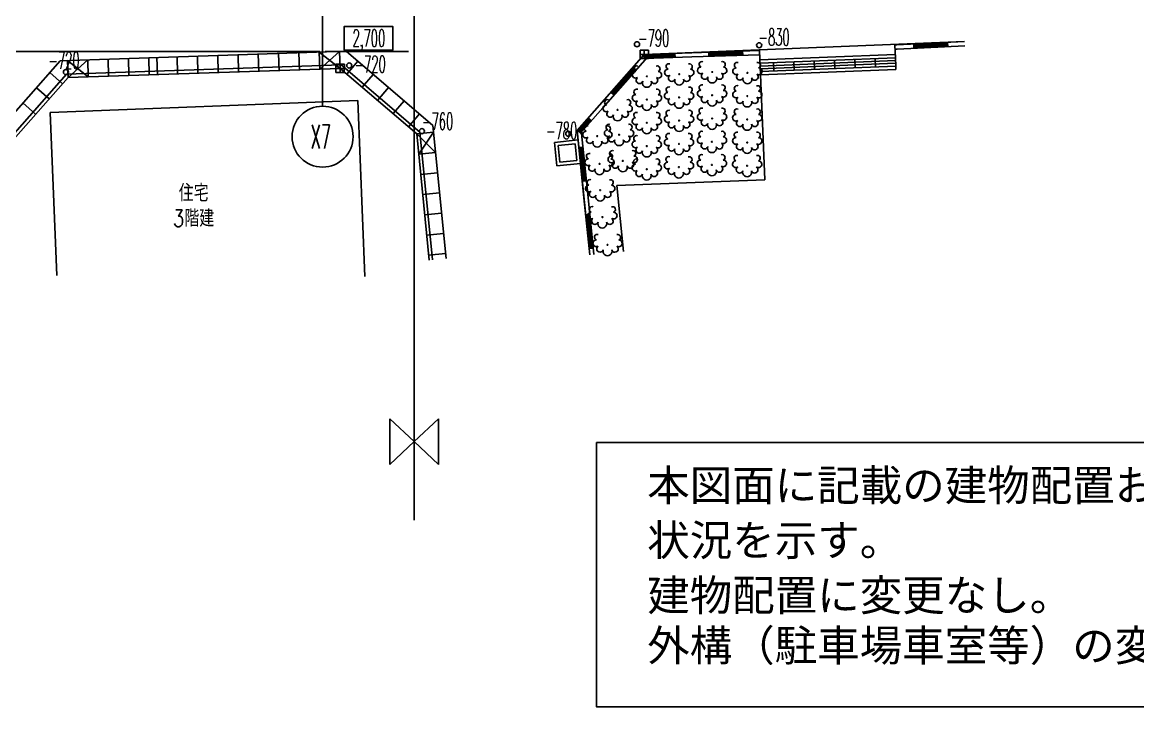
# Model space of a CAD drawing. Header units: millimetres. Extents: x 5204 to 163252, y 3613 to 115772.
# Drawn here: x 77475 to 110411, y 8128 to 28339 of the extents above; entities that cross this region are included whole.
import ezdxf

# ---------------------------------------------------------------- set-up
doc = ezdxf.new("R2010")
doc.units = ezdxf.units.MM
doc.header["$LTSCALE"] = 0.2
doc.linetypes.add('CENTER', pattern=[50.8, 31.75, -6.35, 6.35, -6.35])
for name, color, linetype in [('0-1', 7, 'Continuous'), ('1_文字', 3, 'Continuous'), ('92 設備記述', 3, 'Continuous')]:
    doc.layers.add(name, color=color, linetype=linetype)
doc.layers.add('A_通芯', color=8, linetype='Continuous', plot=False)
doc.styles.get("Standard").update_dxf_attribs({"font": 'simplex.shx', "width": 0.8, "height": 700, "bigfont": 'extfont2.shx'})
doc.styles.add('Standard-A', font='romans.shx', dxfattribs={"bigfont": 'extfont2.shx'})
doc.styles.add('ゴシック', font='MS Gothic.ttf', dxfattribs={"height": 4})

msp = doc.modelspace()

# ---------------------------------------------------------------- linework, layer by layer
at = {"layer": '0-1', "color": 7}
for p, q in [((89042, 13635), (89042, 33112)), ((87036, 27485), (78592, 27202)), ((89600, 25291), (87036, 27485)), ((76320, 24626), (78592, 27202)), ((89986, 21359), (89600, 25291))]:
    msp.add_line(p, q, dxfattribs=at)
at = {"layer": '0-1', "color": 7, "linetype": 'Continuous'}
for p, q in [((95842, 27391), (105296, 27770)), ((103298, 27671), (103241, 27668)), ((103256, 27288), (103241, 27668)), ((105296, 27770), (103298, 27671)), ((104797, 27733), (103798, 27683)), ((103798, 27696), (103804, 27571)), ((103799, 27671), (104798, 27721)), ((104798, 27708), (103799, 27659)), ((103800, 27646), (104799, 27696)), ((104799, 27683), (103801, 27634)), ((103801, 27621), (104800, 27671)), ((104796, 27746), (104803, 27621)), ((86182, 27475), (38302, 27475)), ((82661, 26838), (82644, 27338)), ((83261, 26858), (83244, 27358)), ((83861, 26878), (83844, 27378)), ((84460, 26898), (84443, 27398)), ((85060, 26918), (85043, 27418)), ((85660, 26938), (85643, 27438)), ((86262, 27475), (86182, 27475)), ((86259, 26958), (86242, 27458)), ((86242, 27458), (86859, 26979)), ((86259, 26958), (86842, 27478)), ((86342, 27475), (86342, 27511)), ((86342, 27475), (86342, 27511)), ((86422, 27475), (86502, 27475)), ((88882, 27475), (86502, 27475)), ((86859, 26979), (86842, 27478)), ((93857, 25140), (95842, 27391)), ((95842, 27391), (94519, 25891)), ((95717, 27267), (95717, 27517)), ((95717, 27517), (95967, 27516)), ((95717, 27392), (95967, 27391)), ((95842, 27516), (95842, 27266)), ((97245, 27439), (95842, 27391)), ((96746, 27410), (95843, 27379)), ((95843, 27366), (96746, 27397)), ((96747, 27385), (95843, 27354)), ((95844, 27341), (96747, 27372)), ((96748, 27360), (95844, 27329)), ((95845, 27316), (96748, 27347)), ((95967, 27516), (95967, 27266)), ((96745, 27422), (96750, 27297)), ((99244, 27508), (97245, 27439)), ((99248, 27383), (97249, 27315)), ((98745, 27478), (97745, 27444)), ((97745, 27457), (97749, 27332)), ((97746, 27432), (98745, 27466)), ((98746, 27453), (97746, 27419)), ((97747, 27407), (98746, 27441)), ((98746, 27428), (97747, 27394)), ((97747, 27382), (98747, 27416)), ((98747, 27404), (97748, 27369)), ((97748, 27357), (98748, 27391)), ((98748, 27379), (97749, 27344)), ((98744, 27491), (98749, 27366)), ((99397, 23691), (99244, 27508)), ((99255, 27228), (103252, 27388)), ((103304, 27546), (103247, 27543)), ((105302, 27645), (103304, 27546)), ((104801, 27658), (103802, 27609)), ((103802, 27596), (104801, 27646)), ((104802, 27633), (103803, 27584)), ((86894, 27080), (78778, 26808)), ((78825, 26710), (78808, 27209)), ((78808, 27209), (79424, 26730)), ((78825, 26710), (79408, 27229)), ((79424, 26730), (79408, 27229)), ((80024, 26750), (80007, 27249)), ((80624, 26770), (80607, 27270)), ((81223, 26790), (81207, 27290)), ((81462, 26798), (81445, 27298)), ((82062, 26818), (82045, 27318)), ((86734, 26854), (86734, 27104)), ((86734, 27104), (86984, 27103)), ((86859, 27104), (86859, 26854)), ((89218, 25092), (86894, 27080)), ((86984, 27103), (86983, 26853)), ((87053, 26812), (87378, 27192)), ((95936, 27309), (94613, 25809)), ((95521, 27008), (94859, 26258)), ((95511, 27016), (95605, 26934)), ((95967, 27266), (95717, 27267)), ((96748, 27335), (95845, 27304)), ((95846, 27291), (96749, 27322)), ((97249, 27315), (95846, 27266)), ((96749, 27310), (95846, 27279)), ((99259, 27128), (103256, 27288)), ((99262, 27048), (103259, 27208)), ((99266, 26968), (103262, 27128)), ((99269, 26888), (103266, 27048)), ((99669, 26904), (99659, 27144)), ((100268, 26928), (100258, 27168)), ((100868, 26952), (100858, 27192)), ((100868, 26952), (100858, 27192)), ((101467, 26976), (101457, 27216)), ((101467, 26976), (101457, 27216)), ((102067, 27000), (102057, 27240)), ((102666, 27024), (102656, 27264)), ((103266, 27048), (103256, 27288)), ((103270, 26948), (103266, 27048)), ((76736, 24492), (78778, 26808)), ((76840, 24459), (78825, 26710)), ((78288, 26857), (78663, 26526)), ((86859, 26979), (78825, 26710)), ((86734, 26979), (86984, 26978)), ((86983, 26853), (86734, 26854)), ((89122, 25042), (86859, 26979)), ((87509, 26422), (87834, 26802)), ((94869, 26250), (95530, 27000)), ((95540, 26991), (94878, 26241)), ((94887, 26233), (95549, 26983)), ((95558, 26975), (94897, 26225)), ((94906, 26217), (95568, 26967)), ((95577, 26958), (94916, 26208)), ((94925, 26200), (95586, 26950)), ((95596, 26942), (94934, 26192)), ((99273, 26788), (103270, 26948)), ((77891, 26407), (78266, 26076)), ((87965, 26032), (88290, 26412)), ((87385, 26031), (78300, 25672)), ((87385, 26031), (87590, 20835)), ((88421, 25642), (88746, 26022)), ((94850, 26266), (94944, 26184)), ((77494, 25957), (77869, 25626)), ((94519, 25891), (93857, 25140)), ((94613, 25809), (93951, 25058)), ((78300, 25672), (78490, 20861)), ((88877, 25252), (89202, 25632)), ((94198, 25508), (93867, 25132)), ((93876, 25124), (94207, 25500)), ((94217, 25491), (93885, 25116)), ((93895, 25107), (94226, 25483)), ((94235, 25475), (93904, 25099)), ((93913, 25091), (94245, 25467)), ((94254, 25458), (93923, 25083)), ((93932, 25074), (94264, 25450)), ((94273, 25442), (93942, 25066)), ((94189, 25516), (94282, 25434)), ((89122, 25042), (89620, 25091)), ((89488, 21310), (89122, 25042)), ((89122, 25042), (89678, 24493)), ((89620, 25091), (89181, 24445)), ((89587, 21320), (89218, 25092)), ((94229, 21473), (93857, 25140)), ((93857, 25140), (94059, 23151)), ((93982, 25153), (94183, 23163)), ((93189, 24793), (93885, 24864)), ((93189, 24793), (93259, 24097)), ((93298, 24704), (93796, 24754)), ((93298, 24704), (93349, 24206)), ((93796, 24754), (93846, 24257)), ((89181, 24445), (89678, 24493)), ((93908, 24643), (94032, 24656)), ((93920, 24644), (94021, 23649)), ((94033, 23651), (93932, 24645)), ((93945, 24647), (94046, 23652)), ((94058, 23653), (93957, 24648)), ((93970, 24649), (94071, 23654)), ((94083, 23656), (93982, 24651)), ((93995, 24652), (94095, 23657)), ((94108, 23658), (94007, 24653)), ((94020, 24654), (94120, 23659)), ((93259, 24097), (93956, 24167)), ((93349, 24206), (93846, 24257)), ((89239, 23848), (89737, 23896)), ((94008, 23648), (94133, 23661)), ((99397, 23691), (95027, 23516)), ((95027, 23516), (95224, 21574)), ((89298, 23250), (89795, 23299)), ((94059, 23151), (94229, 21473)), ((94183, 23163), (94353, 21485)), ((89356, 22653), (89854, 22702)), ((94109, 22653), (94234, 22666)), ((94122, 22654), (94222, 21660)), ((94235, 21661), (94134, 22656)), ((94146, 22657), (94247, 21662)), ((94260, 21663), (94159, 22658)), ((94171, 22659), (94272, 21665)), ((94285, 21666), (94184, 22661)), ((94196, 22662), (94297, 21667)), ((94309, 21668), (94209, 22663)), ((94221, 22665), (94322, 21670)), ((89415, 22056), (89912, 22105)), ((89473, 21459), (89971, 21508)), ((94210, 21658), (94334, 21671)), ((88323, 16633), (88323, 15282)), ((89042, 15957), (88323, 16633)), ((89042, 15957), (89761, 16633)), ((89761, 16633), (89761, 15282)), ((88323, 15282), (89042, 15957)), ((89761, 15282), (89042, 15957))]:
    msp.add_line(p, q, dxfattribs=at)
msp.add_lwpolyline([(86974, 27517), (88419, 27517), (88419, 28213), (86974, 28213), (86974, 27517), (86974, 27517)], close=True, dxfattribs=at)
at = {"layer": '0-1', "color": 7, "linetype": 'Continuous', "const_width": 0.004}
msp.add_lwpolyline([(86263, 27475, 1), (86421, 27475, 1)], format="xyb", close=True, dxfattribs=at)
msp.add_lwpolyline([(86263, 27475, 1), (86421, 27475, 1)], format="xyb", close=True, dxfattribs=at)
at = {"layer": '0-1', "color": 7, "linetype": 'Continuous'}
for centre, radius in [((95626, 27692), 75), ((99234, 27660), 75), ((87128, 27064), 75), ((78761, 26870), 75), ((95920, 26743), 13.4), ((96872, 26807), 13.4), ((97846, 26871), 13.4), ((98886, 26846), 13.4), ((95918, 26057), 13.4), ((96870, 26121), 13.4), ((96870, 26121), 13.4), ((97844, 26185), 13.4), ((98884, 26160), 13.4), ((86342, 24962), 900), ((95054, 25750), 13.4), ((95916, 25371), 13.4), ((96868, 25435), 13.4), ((97842, 25498), 13.4), ((98882, 25473), 13.4), ((89274, 25124), 75), ((93598, 25047), 75), ((95096, 25019), 13.4), ((94454, 24977), 13.4), ((96866, 24749), 13.4), ((97840, 24812), 13.4), ((98880, 24787), 13.4), ((95914, 24685), 13.4), ((94519, 24158), 13.4), ((95205, 24244), 13.4), ((96864, 24063), 13.4), ((97838, 24126), 13.4), ((98878, 24101), 13.4), ((95912, 23999), 13.4), ((94538, 23383), 13.4), ((94603, 22586), 13.4), ((94755, 21767), 13.4)]:
    msp.add_circle(centre, radius, dxfattribs=at)
for centre, radius, start, end in [((95619, 26968), 84.1, 69.8401, 249.84), ((96223, 26967), 84.1, 289.84, 109.84), ((96571, 27032), 84.1, 69.8401, 249.84), ((97175, 27030), 84.1, 289.84, 109.84), ((97512, 26918), 99.1, 87.9701, 304.84), ((97545, 27096), 84.1, 69.8401, 249.84), ((98149, 27094), 84.1, 289.84, 109.84), ((98180, 26916), 99.1, 234.84, 91.71), ((98585, 27071), 84.1, 69.8401, 249.84), ((99189, 27069), 84.1, 289.84, 109.84), ((95587, 26790), 99.1, 87.9701, 304.84), ((95700, 26628), 99.1, 124.84, 341.71), ((96140, 26627), 99.1, 197.97, 54.84), ((96254, 26789), 99.1, 234.84, 91.71), ((96538, 26854), 99.1, 87.9701, 304.84), ((96652, 26692), 99.1, 124.84, 341.71), ((97092, 26690), 99.1, 197.97, 54.84), ((97206, 26852), 99.1, 234.84, 91.71), ((97626, 26755), 99.1, 124.84, 341.71), ((97846, 26682), 133, 161.405, 18.275), ((98066, 26754), 99.1, 197.97, 54.84), ((98553, 26893), 99.1, 87.9701, 304.84), ((98666, 26730), 99.1, 124.84, 341.71), ((98886, 26657), 133, 161.405, 18.275), ((99106, 26729), 99.1, 197.97, 54.84), ((99220, 26891), 99.1, 234.84, 91.71), ((95617, 26282), 84.1, 69.8401, 249.84), ((95920, 26554), 133, 161.405, 18.275), ((96221, 26281), 84.1, 289.84, 109.84), ((96569, 26346), 84.1, 69.8401, 249.84), ((96872, 26618), 133, 161.405, 18.275), ((97173, 26344), 84.1, 289.84, 109.84), ((97543, 26410), 84.1, 69.8401, 249.84), ((98147, 26408), 84.1, 289.84, 109.84), ((98583, 26385), 84.1, 69.8401, 249.84), ((99187, 26383), 84.1, 289.84, 109.84), ((94753, 25975), 84.1, 69.8401, 249.84), ((95357, 25973), 84.1, 289.84, 109.84), ((95585, 26104), 99.1, 87.9701, 304.84), ((95698, 25942), 99.1, 124.84, 341.71), ((96138, 25940), 99.1, 197.97, 54.84), ((96252, 26102), 99.1, 234.84, 91.71), ((96536, 26168), 99.1, 87.9701, 304.84), ((96650, 26005), 99.1, 124.84, 341.71), ((97090, 26004), 99.1, 197.97, 54.84), ((97090, 26004), 99.1, 197.97, 54.84), ((97204, 26166), 99.1, 234.84, 91.71), ((97510, 26232), 99.1, 87.9701, 304.84), ((97624, 26069), 99.1, 124.84, 341.71), ((97844, 25996), 133, 161.405, 18.275), ((98064, 26068), 99.1, 197.97, 54.84), ((98178, 26230), 99.1, 234.84, 91.71), ((98551, 26207), 99.1, 87.9701, 304.84), ((98664, 26044), 99.1, 124.84, 341.71), ((99104, 26043), 99.1, 197.97, 54.84), ((99218, 26205), 99.1, 234.84, 91.71), ((94721, 25797), 99.1, 87.9701, 304.84), ((94834, 25634), 99.1, 124.84, 341.71), ((95274, 25633), 99.1, 197.97, 54.84), ((95388, 25795), 99.1, 234.84, 91.71), ((95918, 25868), 133, 161.405, 18.275), ((96567, 25660), 84.1, 69.8401, 249.84), ((96870, 25932), 133, 161.405, 18.275), ((96870, 25932), 133, 161.405, 18.275), ((97171, 25658), 84.1, 289.84, 109.84), ((97541, 25724), 84.1, 69.8401, 249.84), ((98145, 25722), 84.1, 289.84, 109.84), ((98581, 25699), 84.1, 69.8401, 249.84), ((98884, 25971), 133, 161.405, 18.275), ((99185, 25697), 84.1, 289.84, 109.84), ((95054, 25561), 133, 161.405, 18.275), ((95583, 25418), 99.1, 87.9701, 304.84), ((95615, 25596), 84.1, 69.8401, 249.84), ((96219, 25594), 84.1, 289.84, 109.84), ((96250, 25416), 99.1, 234.84, 91.71), ((96535, 25482), 99.1, 87.9701, 304.84), ((96648, 25319), 99.1, 124.84, 341.71), ((97088, 25318), 99.1, 197.97, 54.84), ((97202, 25480), 99.1, 234.84, 91.71), ((97509, 25546), 99.1, 87.9701, 304.84), ((97622, 25383), 99.1, 124.84, 341.71), ((98062, 25382), 99.1, 197.97, 54.84), ((98176, 25544), 99.1, 234.84, 91.71), ((98549, 25521), 99.1, 87.9701, 304.84), ((98662, 25358), 99.1, 124.84, 341.71), ((99102, 25357), 99.1, 197.97, 54.84), ((99216, 25519), 99.1, 234.84, 91.71), ((94121, 25024), 99.1, 87.9701, 304.84), ((94153, 25202), 84.1, 69.8401, 249.84), ((94763, 25066), 99.1, 87.9701, 304.84), ((94795, 25244), 84.1, 69.8401, 249.84), ((94757, 25200), 84.1, 289.84, 109.84), ((94789, 25022), 99.1, 234.84, 91.71), ((95399, 25243), 84.1, 289.84, 109.84), ((95431, 25065), 99.1, 234.84, 91.71), ((95696, 25256), 99.1, 124.84, 341.71), ((95916, 25182), 133, 161.405, 18.275), ((96136, 25254), 99.1, 197.97, 54.84), ((96565, 24974), 84.1, 69.8401, 249.84), ((96868, 25246), 133, 161.405, 18.275), ((97169, 24972), 84.1, 289.84, 109.84), ((97539, 25037), 84.1, 69.8401, 249.84), ((97842, 25310), 133, 161.405, 18.275), ((98143, 25036), 84.1, 289.84, 109.84), ((98579, 25012), 84.1, 69.8401, 249.84), ((98882, 25285), 133, 161.405, 18.275), ((99183, 25011), 84.1, 289.84, 109.84), ((94234, 24861), 99.1, 124.84, 341.71), ((94454, 24788), 133, 161.405, 18.275), ((94675, 24860), 99.1, 197.97, 54.84), ((94876, 24904), 99.1, 124.84, 341.71), ((95096, 24830), 133, 161.405, 18.275), ((95316, 24903), 99.1, 197.97, 54.84), ((95581, 24732), 99.1, 87.9701, 304.84), ((95613, 24910), 84.1, 69.8401, 249.84), ((96217, 24908), 84.1, 289.84, 109.84), ((96248, 24730), 99.1, 234.84, 91.71), ((96533, 24796), 99.1, 87.9701, 304.84), ((96646, 24633), 99.1, 124.84, 341.71), ((97086, 24632), 99.1, 197.97, 54.84), ((97200, 24794), 99.1, 234.84, 91.71), ((97507, 24860), 99.1, 87.9701, 304.84), ((97620, 24697), 99.1, 124.84, 341.71), ((98060, 24696), 99.1, 197.97, 54.84), ((98174, 24858), 99.1, 234.84, 91.71), ((98547, 24835), 99.1, 87.9701, 304.84), ((98660, 24672), 99.1, 124.84, 341.71), ((99100, 24671), 99.1, 197.97, 54.84), ((99214, 24833), 99.1, 234.84, 91.71), ((94218, 24383), 84.1, 69.8401, 249.84), ((94871, 24292), 99.1, 87.9701, 304.84), ((94821, 24381), 84.1, 289.84, 109.84), ((94904, 24469), 84.1, 69.8401, 249.84), ((95508, 24468), 84.1, 289.84, 109.84), ((95539, 24290), 99.1, 234.84, 91.71), ((95694, 24570), 99.1, 124.84, 341.71), ((95914, 24496), 133, 161.405, 18.275), ((96134, 24568), 99.1, 197.97, 54.84), ((96866, 24560), 133, 161.405, 18.275), ((97537, 24351), 84.1, 69.8401, 249.84), ((97840, 24624), 133, 161.405, 18.275), ((98141, 24350), 84.1, 289.84, 109.84), ((98577, 24326), 84.1, 69.8401, 249.84), ((98880, 24599), 133, 161.405, 18.275), ((99181, 24325), 84.1, 289.84, 109.84), ((94185, 24205), 99.1, 87.9701, 304.84), ((94298, 24042), 99.1, 124.84, 341.71), ((94739, 24041), 99.1, 197.97, 54.84), ((94853, 24203), 99.1, 234.84, 91.71), ((94985, 24129), 99.1, 124.84, 341.71), ((95205, 24055), 133, 161.405, 18.275), ((95425, 24128), 99.1, 197.97, 54.84), ((95579, 24046), 99.1, 87.9701, 304.84), ((95611, 24224), 84.1, 69.8401, 249.84), ((96215, 24222), 84.1, 289.84, 109.84), ((96247, 24044), 99.1, 234.84, 91.71), ((96531, 24110), 99.1, 87.9701, 304.84), ((96563, 24288), 84.1, 69.8401, 249.84), ((97167, 24286), 84.1, 289.84, 109.84), ((97198, 24108), 99.1, 234.84, 91.71), ((97505, 24173), 99.1, 87.9701, 304.84), ((97618, 24011), 99.1, 124.84, 341.71), ((98058, 24010), 99.1, 197.97, 54.84), ((98172, 24172), 99.1, 234.84, 91.71), ((98545, 24148), 99.1, 87.9701, 304.84), ((98658, 23986), 99.1, 124.84, 341.71), ((99098, 23985), 99.1, 197.97, 54.84), ((99213, 24147), 99.1, 234.84, 91.71), ((94518, 23969), 133, 161.405, 18.275), ((95692, 23883), 99.1, 124.84, 341.71), ((95912, 23810), 133, 161.405, 18.275), ((96133, 23882), 99.1, 197.97, 54.84), ((96644, 23947), 99.1, 124.84, 341.71), ((96864, 23874), 133, 161.405, 18.275), ((97084, 23946), 99.1, 197.97, 54.84), ((97838, 23937), 133, 161.405, 18.275), ((98878, 23912), 133, 161.405, 18.275), ((94205, 23430), 99.1, 87.9701, 304.84), ((94237, 23608), 84.1, 69.8401, 249.84), ((94841, 23606), 84.1, 289.84, 109.84), ((94873, 23428), 99.1, 234.84, 91.71), ((94318, 23268), 99.1, 124.84, 341.71), ((94538, 23194), 133, 161.405, 18.275), ((94759, 23266), 99.1, 197.97, 54.84), ((94269, 22633), 99.1, 87.9701, 304.84), ((94302, 22811), 84.1, 69.8401, 249.84), ((94905, 22810), 84.1, 289.84, 109.84), ((94937, 22631), 99.1, 234.84, 91.71), ((94382, 22471), 99.1, 124.84, 341.71), ((94602, 22397), 133, 161.405, 18.275), ((94823, 22469), 99.1, 197.97, 54.84), ((94454, 21992), 84.1, 69.8401, 249.84), ((95058, 21990), 84.1, 289.84, 109.84), ((94422, 21814), 99.1, 87.9701, 304.84), ((95089, 21812), 99.1, 234.84, 91.71), ((94535, 21651), 99.1, 124.84, 341.71), ((94755, 21578), 133, 161.405, 18.275), ((94975, 21650), 99.1, 197.97, 54.84)]:
    msp.add_arc(centre, radius, start, end, dxfattribs=at)
at = {"layer": '1_文字', "color": 6}
msp.add_lwpolyline([(94427, 15933), (123470, 15933), (123470, 8128), (94427, 8128)], close=True, dxfattribs=at)
at = {"layer": 'A_通芯', "linetype": 'CENTER', "ltscale": 2}
msp.add_line((86342, 25862), (86342, 80249), dxfattribs=at)

# ---------------------------------------------------------------- texts
at = {"layer": '0-1', "color": 7, "width": 0.5}
for s, p in [('2,700', (87227, 27624)), ('-790', (95660, 27625)), ('-830', (99214, 27654)), ('-720', (78247, 26964)), ('-720', (87286, 26854)), ('-760', (89279, 25168)), ('-780', (92941, 24893))]:
    msp.add_text(s, height=500, rotation=359.84, dxfattribs=at).set_placement(p)
msp.add_text('X7', height=700, dxfattribs=at).set_placement((85992, 24612))
at = {"layer": '1_文字', "style": 'ゴシック'}
for s, p in [('本図面に記載の建物配置および外構は「既存」の', (95928, 14206)), ('状況を示す。', (95928, 12584)), ('建物配置に変更なし。', (95928, 10959)), ('外構（駐車場車室等）の変更は外構改修図参照。', (95928, 9475))]:
    msp.add_text(s, height=920, dxfattribs=at).set_placement(p)
at = {"layer": '92 設備記述', "style": 'Standard-A', "width": 0.8}
for s, p in [('住宅', (82096, 23048)), ('3階建', (81918, 22301))]:
    msp.add_text(s, height=500, dxfattribs=at).set_placement(p)

doc.saveas('drawing.dxf')
